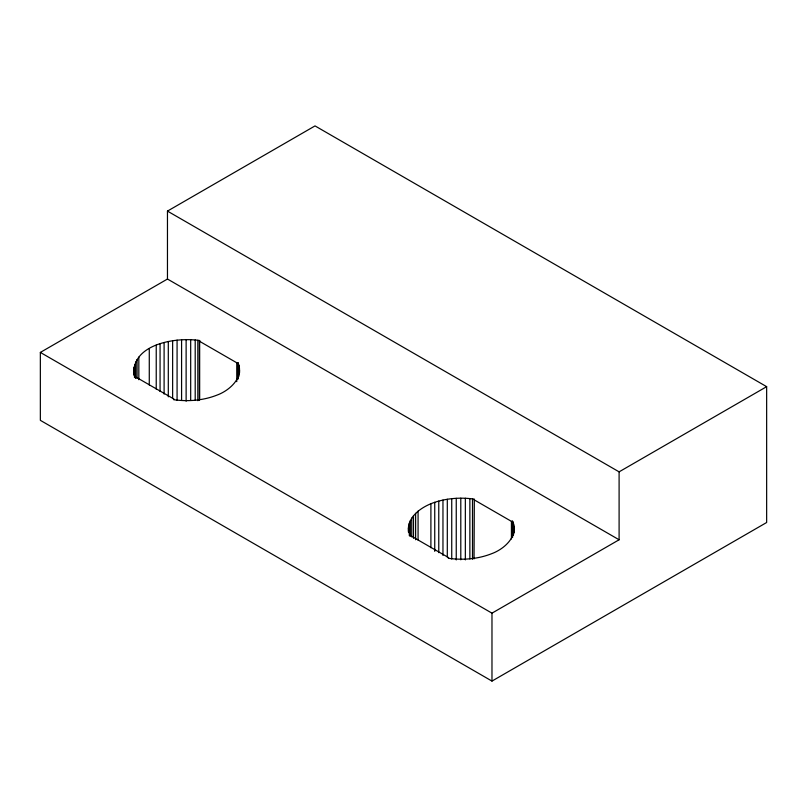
<?xml version="1.0" encoding="UTF-8"?>
<svg xmlns="http://www.w3.org/2000/svg" width="807" height="807" viewBox="0 0 807 807"><rect width="100%" height="100%" fill="white"/><g stroke="black" fill="none" stroke-linecap="round" stroke-linejoin="round"><path stroke-width="1.21" d="M133.791 374.841C131.672 343.661 176.43 336.943 199.662 340.524L199.662 399.647M199.662 340.524L199.369 341.19L236.754 362.777L237.904 362.605C244.531 377.273 229.591 390.527 217.083 395.077C203.364 400.504 188.202 401.735 173.656 399.707L173.949 399.041L136.554 377.454L135.405 377.626L133.791 369.808M408.453 532.166C406.587 516.672 421.97 506.544 434.741 502.307C447.441 498.141 461.12 497.243 474.324 499.109L474.032 558.888M474.032 499.765L511.426 521.352L512.576 521.181C519.204 535.848 504.264 549.103 491.745 553.663C478.037 559.08 462.865 560.31 448.319 558.283L448.611 557.617L411.227 536.03L410.077 536.201L408.453 528.393M167.463 211.101L315.023 125.912L766.65 386.664L766.65 522.502L491.977 681.088L40.35 420.336L40.35 352.417L167.463 279.03L619.1 539.772L619.1 471.853L167.463 211.101L167.463 279.03M619.1 471.853L766.65 386.664M40.35 352.417L491.977 613.159L619.1 539.772M514.19 528.999L514.19 532.771M514.049 526.366L514.049 532.66M513.504 523.763L513.504 535.081M512.949 522.24L512.949 534.819M512.576 521.181L512.576 537.533M511.426 521.352L511.426 538.965M491.977 613.159L491.977 681.088M472.509 498.887L472.509 559.261M469.866 498.565L469.866 558.948M465.346 498.252L465.346 559.887M460.797 498.171L460.797 559.806M456.248 498.312L456.248 559.937M451.738 498.676L451.738 559.049M447.3 499.261L447.3 557.123M442.962 500.068L442.962 555.408M438.766 501.086L438.766 552.654M434.741 502.307L434.741 551.363M430.898 503.729L430.898 547.751M418.076 511.134L418.076 540.054M415.625 513.343L415.625 539.752M413.507 515.673L413.507 538.309M411.741 518.094L411.741 536.958M410.349 520.596L410.349 535.687M409.331 523.158L409.331 535.737M408.695 525.761L408.695 532.055M239.528 370.423L239.528 372.935M239.376 367.79L239.376 372.824M238.832 365.178L238.832 376.506M238.287 363.664L238.287 378.755M237.904 362.605L237.904 378.957M236.754 362.777L236.754 381.64M199.369 341.19L199.369 400.312M197.836 340.312L197.836 400.686M195.203 339.989L195.203 400.363M190.684 339.676L190.684 400.05M186.124 339.596L186.124 401.22M181.585 339.727L181.585 400.101M177.076 340.1L177.076 400.474M172.637 340.685L172.637 398.547M168.3 341.492L168.3 396.832M164.103 342.511L164.103 394.078M160.068 343.732L160.068 391.526M156.235 345.144L156.235 389.176M149.275 348.533L149.275 385.01M138.834 357.087L138.834 379.734M137.069 359.519L137.069 378.382M135.677 362.02L135.677 378.372M134.658 364.582L134.658 377.162M134.476 375.053L134.476 377.565M134.033 367.185L133.942 374.952"/></g></svg>
